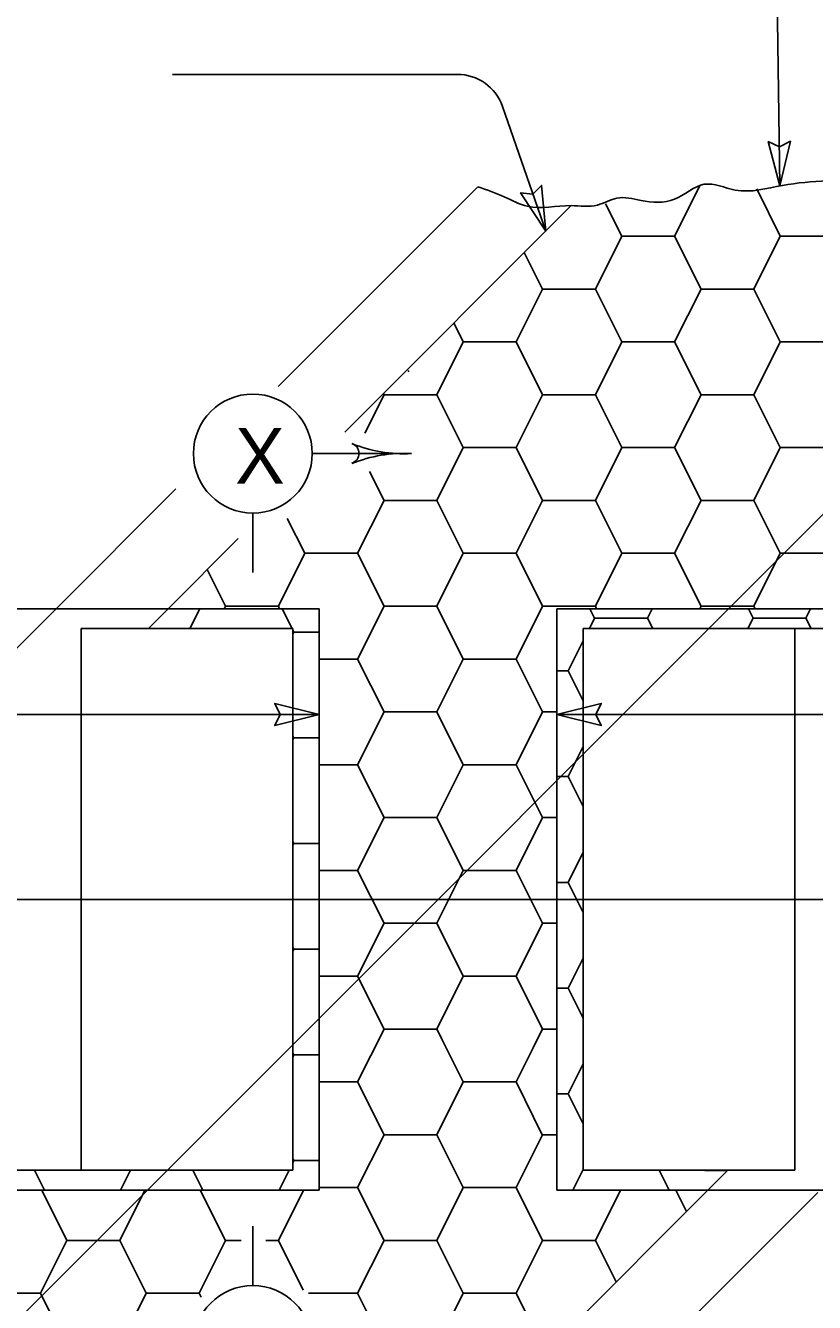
# Model space of a CAD drawing. Extents: x 999.6 to 1036.4, y 999.5 to 1022.4.
# Drawn here: x 1025.659 to 1028.147, y 1014.074 to 1018.1 of the extents above; entities that cross this region are included whole.
import ezdxf

# ---------------------------------------------------------------- set-up
doc = ezdxf.new("R2010")
doc.units = 0
for name, color, linetype in [('01-Slab', 7, 'Continuous'), ('03-Dimensions', 7, 'Continuous'), ('04-Hidden', 7, 'Continuous'), ('06-CenterLine', 7, 'Continuous'), ('40-Pattern Areas', 7, 'Continuous'), ('S_PL_Dimens_PR', 7, 'Continuous')]:
    doc.layers.add(name, color=color, linetype=linetype)

msp = doc.modelspace()

# ---------------------------------------------------------------- linework, layer by layer
at = {"layer": '01-Slab'}
for p, q in [((1026.4553, 1016.9618), (1027.086, 1017.5924)), ((1026.6657, 1016.8186), (1027.3797, 1017.5326)), ((1026.5633, 1016.7509), (1026.8758, 1016.7508)), ((1026.8758, 1016.7508), (1026.7108, 1016.7508)), ((1025.7508, 1016.2572), (1026.1328, 1016.6392)), ((1026.3758, 1016.5634), (1026.3758, 1016.3758)), ((1026.1085, 1016.2614), (1026.33, 1016.4829)), ((1022.5408, 1016.2617), (1026.5849, 1016.2617)), ((1025.7553, 1016.2617), (1025.7553, 1016.2617)), ((1026.5849, 1014.4283), (1026.5849, 1016.2617)), ((1027.3349, 1014.4283), (1027.3349, 1016.2617)), ((1027.3349, 1016.2617), (1031.4916, 1016.2617)), ((1022.5408, 1014.4283), (1026.5849, 1014.4283)), ((1026.2024, 1012.8197), (1027.811, 1014.4283)), ((1027.3349, 1014.4283), (1031.4916, 1014.4283)), ((1026.5257, 1012.7894), (1028.1576, 1014.4213)), ((1026.3758, 1014.1273), (1026.3758, 1014.3148))]:
    msp.add_line(p, q, dxfattribs=at)
for centre in [(1026.3758, 1016.7509), (1026.3758, 1013.9398)]:
    msp.add_circle(centre, 0.1875, dxfattribs=at)
for centre, radius, start, end in [((1026.6787, 1016.7515), 0.0321, 287.3721, 72.6197), ((1026.854, 1017.1977), 0.4474, 248.277, 272.8065), ((1026.854, 1016.304), 0.4474, 87.1934, 111.723)]:
    msp.add_arc(centre, radius, start, end, dxfattribs=at)
msp.add_spline([(1027.086, 1017.5924), (1027.1691, 1017.5599), (1027.2416, 1017.5309), (1027.3797, 1017.5326), (1027.4627, 1017.5345), (1027.5243, 1017.5563), (1027.6003, 1017.549), (1027.7054, 1017.5527), (1027.7997, 1017.5998), (1027.8975, 1017.5817), (1028.0461, 1017.5961), (1028.1873, 1017.6106), (1028.3214, 1017.6178), (1028.3794, 1017.6215), (1028.4628, 1017.6106), (1028.557, 1017.6541), (1028.6439, 1017.636), (1028.7237, 1017.6468), (1028.8433, 1017.6831), (1028.9809, 1017.665), (1029.1295, 1017.7048), (1029.26, 1017.694), (1029.4013, 1017.7338), (1029.5498, 1017.7193), (1029.6803, 1017.7374), (1029.9231, 1017.7664), (1029.9992, 1017.7846), (1030.1442, 1017.7664), (1030.2021, 1017.7991), (1030.3253, 1017.7954), (1030.4196, 1017.7954), (1030.4594, 1017.8208), (1030.5753, 1017.8244), (1030.6768, 1017.828), (1030.7529, 1017.8425), (1030.887, 1017.8462), (1030.9523, 1017.8679), (1031.0501, 1017.886), (1031.1697, 1017.8788), (1031.2893, 1017.8969), (1031.3798, 1017.8897), (1031.5723, 1017.8435)], degree=3, dxfattribs=at)
at = {"layer": '03-Dimensions'}
for p, q in [((1028.0287, 1018.2851), (1028.0385, 1017.5953)), ((1026.1223, 1017.9465), (1027.0214, 1017.9465)), ((1027.2996, 1017.4525), (1027.1631, 1017.8457)), ((1026.5849, 1015.9281), (1025.6141, 1015.9281)), ((1027.3349, 1015.9281), (1028.3761, 1015.9281))]:
    msp.add_line(p, q, dxfattribs=at)
msp.add_arc((1027.0214, 1017.7965), 0.15, 19.148, 90, dxfattribs=at)
at = {"layer": '04-Hidden'}
for p, q in [((1024.8733, 1015.3798), (1025.7508, 1016.2572)), ((1026.0463, 1016.1992), (1026.1085, 1016.2614)), ((1025.8349, 1014.4908), (1025.8349, 1016.1992)), ((1025.8349, 1016.1992), (1026.5019, 1016.1992)), ((1026.5019, 1014.4908), (1026.5019, 1016.1992)), ((1027.4179, 1016.1992), (1029.5819, 1016.1992)), ((1027.4179, 1014.4908), (1027.4179, 1016.1992)), ((1028.0849, 1014.4908), (1028.0849, 1016.1992)), ((1026.5053, 1015.8546), (1026.5849, 1015.8546)), ((1027.3706, 1015.7322), (1027.3349, 1015.7322)), ((1026.5053, 1015.1879), (1026.5849, 1015.1879)), ((1027.3706, 1015.0655), (1027.3349, 1015.0655)), ((1026.5053, 1014.5213), (1026.5849, 1014.5213)), ((1024.3379, 1014.4908), (1026.5019, 1014.4908)), ((1027.4179, 1014.4908), (1028.0849, 1014.4908)), ((1027.811, 1014.4283), (1027.8736, 1014.4908))]:
    msp.add_line(p, q, dxfattribs=at)
for points in [[(1026.2087, 1016.2615), (1026.1775, 1016.1992)], [(1026.1775, 1016.1992), (1026.2087, 1016.2615)], [(1026.4996, 1016.1992), (1026.4684, 1016.2616)], [(1026.4684, 1016.2616), (1026.4996, 1016.1992)], [(1027.4374, 1016.1992), (1027.4539, 1016.2322), (1027.4392, 1016.2616)], [(1027.4392, 1016.2616), (1027.4539, 1016.2322)], [(1027.4539, 1016.2322), (1027.6206, 1016.2322), (1027.6353, 1016.2614)], [(1027.6353, 1016.2614), (1027.6206, 1016.2322), (1027.6371, 1016.1992)], [(1027.9374, 1016.1992), (1027.9539, 1016.2322), (1027.9394, 1016.2613)], [(1027.9394, 1016.2613), (1027.9539, 1016.2322)], [(1027.9539, 1016.2322), (1028.1206, 1016.2322), (1028.1351, 1016.2611)], [(1028.1351, 1016.2611), (1028.1206, 1016.2322), (1028.1371, 1016.1992)], [(1027.6371, 1016.1992), (1027.6206, 1016.2322), (1027.4539, 1016.2322), (1027.4374, 1016.1992)], [(1028.1371, 1016.1992), (1028.1206, 1016.2322), (1027.9539, 1016.2322), (1027.9374, 1016.1992)], [(1026.5019, 1016.1813), (1026.5053, 1016.1879), (1026.5019, 1016.1946)], [(1026.5019, 1016.1946), (1026.5053, 1016.1879)], [(1026.5849, 1016.1879), (1026.5053, 1016.1879), (1026.5019, 1016.1813)], [(1026.5053, 1016.1879), (1026.5849, 1016.1879)], [(1027.3349, 1016.0655), (1027.3706, 1016.0655), (1027.4179, 1016.1602)], [(1027.4179, 1016.1602), (1027.3706, 1016.0655), (1027.4179, 1015.9708)], [(1027.4179, 1015.9708), (1027.3706, 1016.0655), (1027.3349, 1016.0655)], [(1026.5019, 1015.8613), (1026.5053, 1015.8546)], [(1026.5019, 1015.8479), (1026.5053, 1015.8546)], [(1026.5053, 1015.8546), (1026.5019, 1015.8479)], [(1027.3706, 1015.7322), (1027.4179, 1015.8268)], [(1027.4179, 1015.6375), (1027.3706, 1015.7322)], [(1027.3706, 1015.7322), (1027.4179, 1015.6375)], [(1026.5019, 1015.5146), (1026.5053, 1015.5213), (1026.5019, 1015.5279)], [(1026.5019, 1015.5279), (1026.5053, 1015.5213)], [(1026.5849, 1015.5213), (1026.5053, 1015.5213), (1026.5019, 1015.5146)], [(1026.5053, 1015.5213), (1026.5849, 1015.5213)], [(1027.3349, 1015.3988), (1027.3706, 1015.3988), (1027.4179, 1015.4935)], [(1027.4179, 1015.4935), (1027.3706, 1015.3988), (1027.4179, 1015.3042)], [(1027.4179, 1015.3042), (1027.3706, 1015.3988), (1027.3349, 1015.3988)], [(1026.5019, 1015.1946), (1026.5053, 1015.1879)], [(1026.5019, 1015.1813), (1026.5053, 1015.1879)], [(1026.5053, 1015.1879), (1026.5019, 1015.1813)], [(1027.3706, 1015.0655), (1027.4179, 1015.1602)], [(1027.4179, 1014.9708), (1027.3706, 1015.0655)], [(1027.3706, 1015.0655), (1027.4179, 1014.9708)], [(1026.5019, 1014.8479), (1026.5053, 1014.8546), (1026.5019, 1014.8613)], [(1026.5019, 1014.8613), (1026.5053, 1014.8546)], [(1026.5849, 1014.8546), (1026.5053, 1014.8546), (1026.5019, 1014.8479)], [(1026.5053, 1014.8546), (1026.5849, 1014.8546)], [(1027.3349, 1014.7322), (1027.3706, 1014.7322), (1027.4179, 1014.8268)], [(1027.4179, 1014.8268), (1027.3706, 1014.7322), (1027.4179, 1014.6375)], [(1027.4179, 1014.6375), (1027.3706, 1014.7322), (1027.3349, 1014.7322)], [(1026.5019, 1014.5279), (1026.5053, 1014.5213)], [(1026.5019, 1014.5146), (1026.5053, 1014.5213)], [(1026.5053, 1014.5213), (1026.5019, 1014.5146)], [(1025.7183, 1014.4286), (1025.6871, 1014.4908)], [(1025.6871, 1014.4908), (1025.7183, 1014.4286)], [(1025.9589, 1014.4285), (1025.9901, 1014.4908)], [(1025.9901, 1014.4908), (1025.9589, 1014.4285)], [(1026.2183, 1014.4284), (1026.1871, 1014.4908)], [(1026.1871, 1014.4908), (1026.2183, 1014.4284)], [(1026.4588, 1014.4283), (1026.4901, 1014.4908)], [(1026.4901, 1014.4908), (1026.4588, 1014.4283)], [(1027.3853, 1014.4283), (1027.4179, 1014.4935)], [(1027.6579, 1014.4908), (1027.6892, 1014.4283)], [(1027.8008, 1014.4908), (1027.8013, 1014.4899)], [(1027.8013, 1014.4899), (1027.8727, 1014.4899)]]:
    msp.add_lwpolyline(points, dxfattribs=at)
at = {"layer": '06-CenterLine'}
for p, q in [((1026.1992, 1014.5843), (1029.6905, 1018.0756)), ((1022.3639, 1015.345), (1026.9599, 1015.345)), ((1026.9599, 1015.345), (1031.7899, 1015.345)), ((1023.2942, 1011.6793), (1026.2193, 1014.6043))]:
    msp.add_line(p, q, dxfattribs=at)
at = {"layer": '40-Pattern Areas'}
for p, q in [((1027.2896, 1017.2697), (1027.3729, 1017.2697)), ((1027.4563, 1017.2697), (1027.3729, 1017.2697)), ((1027.7896, 1017.2697), (1027.8729, 1017.2697)), ((1027.9563, 1017.2697), (1027.8729, 1017.2697)), ((1026.7896, 1016.603), (1026.8729, 1016.603)), ((1026.9563, 1016.603), (1026.8729, 1016.603)), ((1027.2896, 1016.603), (1027.3729, 1016.603)), ((1027.4563, 1016.603), (1027.3729, 1016.603)), ((1027.7896, 1016.603), (1027.8729, 1016.603)), ((1027.9563, 1016.603), (1027.8729, 1016.603)), ((1026.7896, 1015.9363), (1026.8729, 1015.9363)), ((1026.9563, 1015.9363), (1026.8729, 1015.9363)), ((1027.2896, 1015.9363), (1027.3349, 1015.9363)), ((1026.7896, 1015.2697), (1026.8729, 1015.2697)), ((1026.9563, 1015.2697), (1026.8729, 1015.2697)), ((1027.2896, 1015.2697), (1027.3349, 1015.2697)), ((1026.7896, 1014.603), (1026.8729, 1014.603)), ((1026.9563, 1014.603), (1026.8729, 1014.603)), ((1027.2896, 1014.603), (1027.3349, 1014.603))]:
    msp.add_line(p, q, dxfattribs=at)
for points in [[(1028.0396, 1017.4363), (1028.2063, 1017.4363), (1028.2896, 1017.603), (1028.2832, 1017.616)], [(1027.5396, 1017.4363), (1027.7063, 1017.4363), (1027.7865, 1017.5969)], [(1027.9563, 1017.2697), (1028.0396, 1017.4363), (1027.9651, 1017.5853)], [(1027.9651, 1017.5853), (1028.0396, 1017.4363)], [(1027.4563, 1017.2697), (1027.5396, 1017.4363), (1027.4884, 1017.5387)], [(1027.4884, 1017.5387), (1027.5396, 1017.4363)], [(1027.7063, 1017.4363), (1027.7896, 1017.2697)], [(1027.232, 1017.3849), (1027.2896, 1017.2697)], [(1027.0396, 1017.103), (1027.2063, 1017.103), (1027.2896, 1017.2697)], [(1027.2896, 1017.2697), (1027.2063, 1017.103), (1027.2896, 1016.9363)], [(1027.3729, 1016.9363), (1027.4563, 1016.9363), (1027.5396, 1017.103), (1027.4563, 1017.2697)], [(1027.4563, 1017.2697), (1027.5396, 1017.103)], [(1027.5396, 1017.103), (1027.7063, 1017.103), (1027.7896, 1017.2697)], [(1027.7896, 1017.2697), (1027.7063, 1017.103), (1027.7896, 1016.9363)], [(1027.8729, 1016.9363), (1027.9563, 1016.9363), (1028.0396, 1017.103), (1027.9563, 1017.2697)], [(1027.9563, 1017.2697), (1028.0396, 1017.103)], [(1028.0396, 1017.103), (1028.2063, 1017.103), (1028.2896, 1017.2697)], [(1026.8729, 1016.9363), (1026.9563, 1016.9363), (1027.0396, 1017.103), (1027.0098, 1017.1627)], [(1027.0098, 1017.1627), (1027.0396, 1017.103)], [(1027.0396, 1016.7697), (1027.2063, 1016.7697), (1027.2896, 1016.9363), (1027.2063, 1017.103), (1027.0396, 1017.103), (1026.9563, 1016.9363), (1027.0396, 1016.7697)], [(1027.5396, 1016.7697), (1027.7063, 1016.7697), (1027.7896, 1016.9363), (1027.7063, 1017.103), (1027.5396, 1017.103), (1027.4563, 1016.9363), (1027.5396, 1016.7697)], [(1028.0396, 1016.7697), (1028.2063, 1016.7697), (1028.2896, 1016.9363), (1028.2063, 1017.103), (1028.0396, 1017.103), (1027.9563, 1016.9363), (1028.0396, 1016.7697)], [(1026.8654, 1017.013), (1026.8675, 1017.0089)], [(1026.7289, 1016.815), (1026.7896, 1016.9363), (1026.7875, 1016.9404)], [(1026.8729, 1016.9363), (1026.7896, 1016.9363), (1026.7289, 1016.815)], [(1026.7896, 1016.9363), (1026.8729, 1016.9363)], [(1026.9563, 1016.603), (1027.0396, 1016.7697), (1026.9563, 1016.9363), (1026.8729, 1016.9363)], [(1027.3729, 1016.9363), (1027.2896, 1016.9363), (1027.2063, 1016.7697), (1027.2896, 1016.603)], [(1027.2896, 1016.9363), (1027.3729, 1016.9363)], [(1027.4563, 1016.603), (1027.5396, 1016.7697), (1027.4563, 1016.9363), (1027.3729, 1016.9363)], [(1027.8729, 1016.9363), (1027.7896, 1016.9363), (1027.7063, 1016.7697), (1027.7896, 1016.603)], [(1027.7896, 1016.9363), (1027.8729, 1016.9363)], [(1027.9563, 1016.603), (1028.0396, 1016.7697), (1027.9563, 1016.9363), (1027.8729, 1016.9363)], [(1026.7439, 1016.6943), (1026.7896, 1016.603)], [(1026.5396, 1016.4363), (1026.7063, 1016.4363), (1026.7896, 1016.603)], [(1026.7896, 1016.603), (1026.7063, 1016.4363), (1026.7896, 1016.2697)], [(1026.8729, 1016.2697), (1026.9563, 1016.2697), (1027.0396, 1016.4363), (1026.9563, 1016.603)], [(1026.9563, 1016.603), (1027.0396, 1016.4363)], [(1027.0396, 1016.4363), (1027.2063, 1016.4363), (1027.2896, 1016.603)], [(1027.2896, 1016.603), (1027.2063, 1016.4363), (1027.2896, 1016.2697)], [(1027.3729, 1016.2697), (1027.4563, 1016.2697), (1027.5396, 1016.4363), (1027.4563, 1016.603)], [(1027.4563, 1016.603), (1027.5396, 1016.4363)], [(1027.5396, 1016.4363), (1027.7063, 1016.4363), (1027.7896, 1016.603)], [(1027.7896, 1016.603), (1027.7063, 1016.4363), (1027.7896, 1016.2697)], [(1027.8729, 1016.2697), (1027.9563, 1016.2697), (1028.0396, 1016.4363), (1027.9563, 1016.603)], [(1027.9563, 1016.603), (1028.0396, 1016.4363)], [(1028.0396, 1016.4363), (1028.2063, 1016.4363), (1028.2896, 1016.603)], [(1026.3729, 1016.2697), (1026.4563, 1016.2697), (1026.5396, 1016.4363), (1026.4846, 1016.5464)], [(1026.4846, 1016.5464), (1026.5396, 1016.4363)], [(1026.5849, 1016.103), (1026.7063, 1016.103), (1026.7896, 1016.2697), (1026.7063, 1016.4363), (1026.5396, 1016.4363), (1026.4563, 1016.2697), (1026.4603, 1016.2616)], [(1027.0396, 1016.103), (1027.2063, 1016.103), (1027.2896, 1016.2697), (1027.2063, 1016.4363), (1027.0396, 1016.4363), (1026.9563, 1016.2697), (1027.0396, 1016.103)], [(1027.7854, 1016.2613), (1027.7896, 1016.2697), (1027.7063, 1016.4363), (1027.5396, 1016.4363), (1027.4563, 1016.2697), (1027.4603, 1016.2616)], [(1028.2853, 1016.261), (1028.2896, 1016.2697), (1028.2063, 1016.4363), (1028.0396, 1016.4363), (1027.9563, 1016.2697), (1027.9605, 1016.2613)], [(1026.2855, 1016.2615), (1026.2896, 1016.2697), (1026.232, 1016.3849)], [(1026.232, 1016.3849), (1026.2896, 1016.2697)], [(1026.3729, 1016.2697), (1026.2896, 1016.2697), (1026.2855, 1016.2615)], [(1026.2896, 1016.2697), (1026.3729, 1016.2697)], [(1026.4603, 1016.2616), (1026.4563, 1016.2697), (1026.3729, 1016.2697)], [(1026.8729, 1016.2697), (1026.7896, 1016.2697), (1026.7063, 1016.103), (1026.7896, 1015.9363)], [(1026.7896, 1016.2697), (1026.8729, 1016.2697)], [(1026.9563, 1015.9363), (1027.0396, 1016.103), (1026.9563, 1016.2697), (1026.8729, 1016.2697)], [(1027.3729, 1016.2697), (1027.2896, 1016.2697), (1027.2063, 1016.103), (1027.2896, 1015.9363)], [(1027.2896, 1016.2697), (1027.3729, 1016.2697)], [(1027.4603, 1016.2616), (1027.4563, 1016.2697), (1027.3729, 1016.2697)], [(1027.8729, 1016.2697), (1027.7896, 1016.2697), (1027.7854, 1016.2613)], [(1027.7896, 1016.2697), (1027.8729, 1016.2697)], [(1027.9605, 1016.2613), (1027.9563, 1016.2697), (1027.8729, 1016.2697)], [(1026.5849, 1015.7697), (1026.7063, 1015.7697), (1026.7896, 1015.9363)], [(1026.7896, 1015.9363), (1026.7063, 1015.7697), (1026.7896, 1015.603)], [(1026.8729, 1015.603), (1026.9563, 1015.603), (1027.0396, 1015.7697), (1026.9563, 1015.9363)], [(1026.9563, 1015.9363), (1027.0396, 1015.7697)], [(1027.0396, 1015.7697), (1027.2063, 1015.7697), (1027.2896, 1015.9363)], [(1027.2896, 1015.9363), (1027.2063, 1015.7697), (1027.2896, 1015.603)], [(1026.5849, 1015.4363), (1026.7063, 1015.4363), (1026.7896, 1015.603), (1026.7063, 1015.7697), (1026.5849, 1015.7697)], [(1027.0396, 1015.4363), (1027.2063, 1015.4363), (1027.2896, 1015.603), (1027.2063, 1015.7697), (1027.0396, 1015.7697), (1026.9563, 1015.603), (1027.0396, 1015.4363)], [(1026.8729, 1015.603), (1026.7896, 1015.603), (1026.7063, 1015.4363), (1026.7896, 1015.2697)], [(1026.7896, 1015.603), (1026.8729, 1015.603)], [(1026.9563, 1015.2697), (1027.0396, 1015.4363), (1026.9563, 1015.603), (1026.8729, 1015.603)], [(1027.3349, 1015.603), (1027.2896, 1015.603), (1027.2063, 1015.4363), (1027.2896, 1015.2697)], [(1027.2896, 1015.603), (1027.3349, 1015.603)], [(1026.5849, 1015.103), (1026.7063, 1015.103), (1026.7896, 1015.2697)], [(1026.7896, 1015.2697), (1026.7063, 1015.103), (1026.7896, 1014.9363)], [(1026.8729, 1014.9363), (1026.9563, 1014.9363), (1027.0396, 1015.103), (1026.9563, 1015.2697)], [(1026.9563, 1015.2697), (1027.0396, 1015.103)], [(1027.0396, 1015.103), (1027.2063, 1015.103), (1027.2896, 1015.2697)], [(1027.2896, 1015.2697), (1027.2063, 1015.103), (1027.2896, 1014.9363)], [(1026.7063, 1014.7697), (1026.7896, 1014.9363), (1026.7063, 1015.103), (1026.5849, 1015.103)], [(1027.2604, 1014.878), (1027.2896, 1014.9363), (1027.2063, 1015.103), (1027.0396, 1015.103), (1026.9563, 1014.9363), (1027.0396, 1014.7697)], [(1026.8729, 1014.9363), (1026.7896, 1014.9363), (1026.7733, 1014.9037)], [(1026.7896, 1014.9363), (1026.8729, 1014.9363)], [(1026.9726, 1014.9037), (1026.9563, 1014.9363), (1026.8729, 1014.9363)], [(1027.3349, 1014.9363), (1027.2896, 1014.9363), (1027.2063, 1014.7697)], [(1027.2896, 1014.9363), (1027.3349, 1014.9363)], [(1026.5849, 1014.7697), (1026.7063, 1014.7697)], [(1026.7063, 1014.7697), (1026.7896, 1014.603)], [(1026.9563, 1014.603), (1027.0392, 1014.7697)], [(1027.2063, 1014.7697), (1027.0392, 1014.7697)], [(1027.2889, 1014.603), (1027.206, 1014.7697)], [(1026.5849, 1014.4363), (1026.7063, 1014.4363), (1026.7896, 1014.603)], [(1026.7896, 1014.603), (1026.7063, 1014.4363), (1026.7896, 1014.2697)], [(1026.8729, 1014.2697), (1026.9563, 1014.2697), (1027.0396, 1014.4363), (1026.9563, 1014.603)], [(1026.9563, 1014.603), (1027.0396, 1014.4363)], [(1027.2896, 1014.603), (1027.2063, 1014.4363), (1027.2896, 1014.2697)], [(1027.0396, 1014.4363), (1027.2063, 1014.4363), (1027.2791, 1014.5821)], [(1025.5396, 1014.103), (1025.7063, 1014.103), (1025.7896, 1014.2697), (1025.7101, 1014.4286)], [(1025.7101, 1014.4286), (1025.7896, 1014.2697)], [(1025.8729, 1014.2697), (1025.9563, 1014.2697), (1026.0357, 1014.4285)], [(1026.0357, 1014.4285), (1025.9563, 1014.2697), (1026.0396, 1014.103)], [(1026.0396, 1014.103), (1026.2063, 1014.103), (1026.2896, 1014.2697), (1026.2102, 1014.4284)], [(1026.2102, 1014.4284), (1026.2896, 1014.2697)], [(1026.4173, 1014.2697), (1026.4563, 1014.2697), (1026.5356, 1014.4283)], [(1026.5356, 1014.4283), (1026.4563, 1014.2697), (1026.5348, 1014.1127)], [(1026.5511, 1014.103), (1026.7063, 1014.103), (1026.7896, 1014.2697), (1026.7063, 1014.4363), (1026.5849, 1014.4363)], [(1027.0396, 1014.103), (1027.2063, 1014.103), (1027.2896, 1014.2697), (1027.2063, 1014.4363), (1027.0396, 1014.4363), (1026.9563, 1014.2697), (1027.0396, 1014.103)], [(1027.3729, 1014.2697), (1027.4563, 1014.2697), (1027.5356, 1014.4283)], [(1027.5356, 1014.4283), (1027.4563, 1014.2697), (1027.5225, 1014.1371)], [(1027.7441, 1014.3607), (1027.7103, 1014.4283)], [(1027.7103, 1014.4283), (1027.7441, 1014.3607)], [(1025.8729, 1014.2697), (1025.7896, 1014.2697), (1025.7063, 1014.103), (1025.7896, 1013.9363)], [(1025.7896, 1014.2697), (1025.8729, 1014.2697)], [(1025.9563, 1013.9363), (1026.0396, 1014.103), (1025.9563, 1014.2697), (1025.8729, 1014.2697)], [(1026.3393, 1014.2697), (1026.2896, 1014.2697), (1026.2063, 1014.103), (1026.2124, 1014.0907)], [(1026.2896, 1014.2697), (1026.3393, 1014.2697)], [(1026.5348, 1014.1127), (1026.4563, 1014.2697), (1026.4173, 1014.2697)], [(1026.8729, 1014.2697), (1026.7896, 1014.2697), (1026.7063, 1014.103), (1026.7596, 1013.9963)], [(1026.7896, 1014.2697), (1026.8729, 1014.2697)], [(1026.9563, 1013.9363), (1027.0396, 1014.103), (1026.9563, 1014.2697), (1026.8729, 1014.2697)], [(1027.3729, 1014.2697), (1027.2896, 1014.2697), (1027.2063, 1014.103), (1027.2896, 1013.9363)], [(1027.2896, 1014.2697), (1027.3729, 1014.2697)], [(1027.5225, 1014.1371), (1027.4563, 1014.2697), (1027.3729, 1014.2697)]]:
    msp.add_lwpolyline(points, dxfattribs=at)
at = {"layer": 'S_PL_Dimens_PR'}
for points in [[(1028.0385, 1017.5953), (1028.0015, 1017.7348), (1028.0368, 1017.7178), (1028.0715, 1017.7358)], [(1027.2996, 1017.4525), (1027.2206, 1017.5733), (1027.2594, 1017.5683), (1027.2867, 1017.5963)], [(1026.5849, 1015.9281), (1026.4449, 1015.8931), (1026.4624, 1015.9281), (1026.4449, 1015.9631)], [(1027.3349, 1015.9281), (1027.4749, 1015.9631), (1027.4574, 1015.9281), (1027.4749, 1015.8931)]]:
    msp.add_lwpolyline(points, close=True, dxfattribs=at)

# ---------------------------------------------------------------- texts
at = {"layer": '03-Dimensions'}
msp.add_text('X', height=0.175, dxfattribs=at).set_placement((1026.3202, 1016.6563))

doc.saveas('drawing.dxf')
